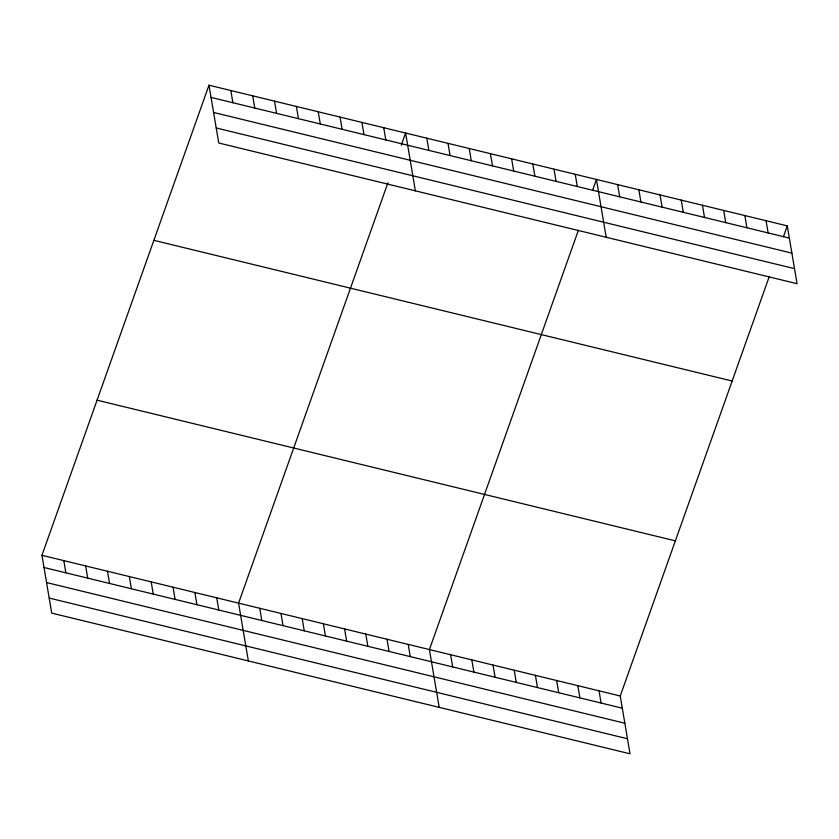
<?xml version="1.0" encoding="UTF-8"?>
<svg xmlns="http://www.w3.org/2000/svg" width="839" height="839" viewBox="0 0 839 839"><rect width="100%" height="100%" fill="white"/><g stroke="black" fill="none" stroke-linecap="round" stroke-linejoin="round"><path stroke-width="1.26" d="M769.185 276.797L620.241 695.992L630.016 753.8L51.724 613.11L41.95 555.303L208.984 85.2L787.276 225.89L797.05 283.697L218.759 143.008L208.984 85.2M387.943 182.734L238.57 603.136L248.344 660.943M401.294 145.157L405.604 133.034L415.378 190.841M578.354 230.368L429.411 649.564L439.185 707.371M592.565 190.369L596.435 179.462L606.209 237.269M783.395 236.797L787.276 225.89M211.04 97.408L789.342 238.098M213.588 112.457L791.88 253.147M216.21 127.958L794.502 268.648M153.862 240.332L732.153 381.021M97.072 400.172L675.364 540.861M41.95 555.303L620.241 695.992M44.016 567.51L622.307 708.2M46.565 582.549L624.856 723.239M49.186 598.06L627.478 738.75M766.07 220.73L768.136 232.938M744.864 215.581L746.93 227.778M723.658 210.421L725.725 222.618M702.453 205.261L704.519 217.458M681.258 200.102L683.313 212.309M660.052 194.942L662.118 207.149M638.846 189.782L640.912 201.989M617.64 184.622L619.706 196.829M575.229 174.313L577.295 186.51M554.023 169.153L556.089 181.35M532.828 163.993L534.883 176.19M511.622 158.833L513.688 171.041M599.036 690.833L601.102 703.04M490.416 153.673L492.483 165.881M577.84 685.673L579.896 697.88M469.211 148.513L471.277 160.721M556.635 680.513L558.701 692.72M448.005 143.354L450.071 155.561M535.429 675.353L537.495 687.561M426.799 138.194L428.865 150.401M514.223 670.193L516.289 682.401M493.017 665.044L495.083 677.241M383.748 127.727L385.814 139.924M471.812 659.884L473.878 672.081M361.903 122.41L363.969 134.618M450.606 654.724L452.672 666.932M340.057 117.093L342.123 129.3M318.212 111.776L320.278 123.983M408.205 644.404L410.271 656.612M386.999 639.245L389.065 651.452M296.366 106.469L298.432 118.666M365.794 634.085L367.86 646.292M274.521 101.152L276.587 113.349M344.588 628.925L346.654 641.132M252.675 95.835L254.741 108.042M323.382 623.776L325.448 635.972M230.83 90.518L232.885 102.725M302.187 618.616L304.242 630.813M280.981 613.456L283.047 625.653M259.775 608.296L261.841 620.503M216.724 597.819L218.79 610.026M194.879 592.502L196.945 604.709M173.033 587.195L175.089 599.392M151.188 581.878L153.243 594.085M129.332 576.561L131.398 588.768M107.486 571.244L109.552 583.451M85.641 565.937L87.707 578.134M63.795 560.62L65.862 572.817"/></g></svg>
